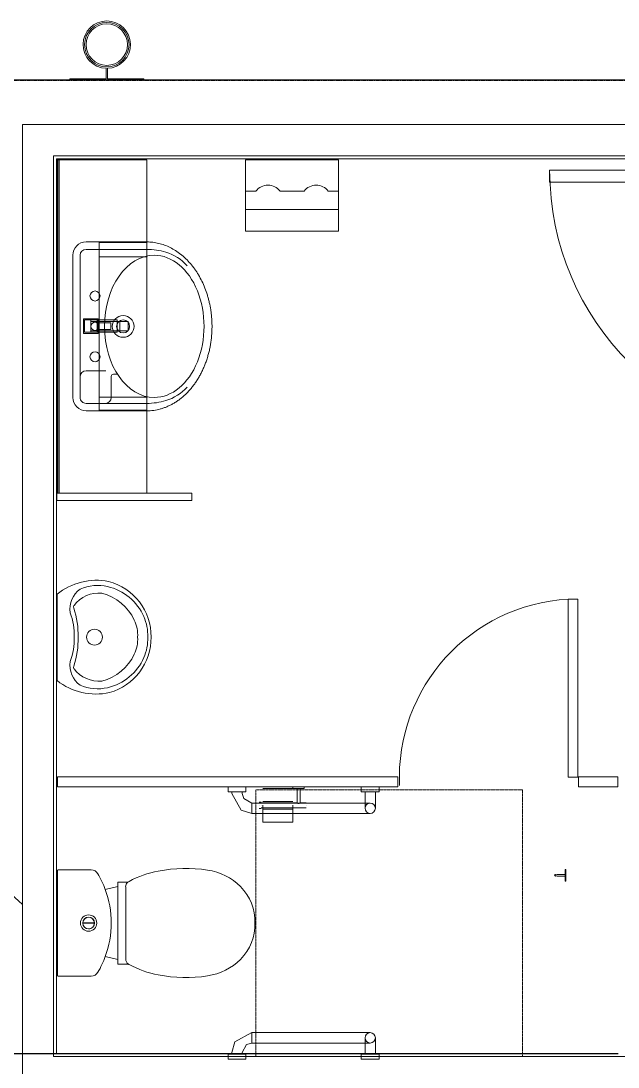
# Model space of a CAD drawing. Header units: millimetres. Extents: x -637480 to 299894, y -125373 to 39000.
# Drawn here: x 112145 to 114161, y 2479 to 6010 of the extents above; entities that cross this region are included whole.
import ezdxf

# ---------------------------------------------------------------- set-up
doc = ezdxf.new("R2010")
doc.units = ezdxf.units.MM
doc.linetypes.add('Xref building Toll$0$_SBA Dash - Tight', pattern=[1.6, 1, -0.6])
doc.linetypes.add('Xref building Toll$0$Grid Line', pattern=[22.225, 12.7, -3.175, 3.175, -3.175])
for name, color, linetype, lineweight in [('AM_BOR', 4, 'Continuous', 25), ('Xref building Toll$0$A-DOOR', 31, 'Continuous', 9), ('Xref building Toll$0$A-DOOR-HDLN', 31, 'Continuous', 9), ('Xref building Toll$0$A-FLOR', 192, 'Continuous', 25), ('Xref building Toll$0$A-GENM', 13, 'Continuous', 9), ('Xref building Toll$0$A-WALL', 113, 'Continuous', 9), ('Xref building Toll$0$A-WALL-PATT', 111, 'Continuous', 9), ('Xref building Toll$0$E-ELEC-EQPM', 71, 'Continuous', 9), ('Xref building Toll$0$P-PIPE', 3, 'Continuous', 9), ('Xref building Toll$0$P-SANR-FIXT', 6, 'Continuous', 9), ('Xref building Toll$0$Q-SPCQ', 91, 'Continuous', 9), ('Xref building Toll$0$Q-SPCQ-HDLN', 91, 'Continuous', 9)]:
    doc.layers.add(name, color=color, linetype=linetype, lineweight=lineweight)
doc.layers.add('Xref building Toll$0$S-GRID', color=8, linetype='Continuous')
pattern_1 = [(50, (-8000, -140012.5), (3643.68, -318.78), [381, -4191]), (355, (-8000, -140012.5), (-704.856, 3821.136), [304.8, -3352.8]), (100.451, (-7696.4, -140039), (2938.85, 3502.33), [323.8, -3561.8]), (46.184, (-8000, -138996.5), (5421.58, -840.86), [571.5, -6286.5]), (96.636, (-7548, -139066.6), (4748.05, 4948.55), [485.7, -5342.7]), (351.184, (-8000, -138996.5), (4748.1, 4948.5), [457.2, -5029.2]), (21, (-7492, -139250.5), (3032.29, -2045.304), [381, -4191]), (326, (-7492, -139250.5), (1236.04, 3683.76), [304.8, -3352.8]), (71.451, (-7239.3, -139421), (4268.34, 1638.425), [323.8, -3561.8]), (37.5, (-8000, -140012.5), (61.772, 1691.101), [167.64, -3144.52, 167.64, -3235.96, -3365.5]), (37.5, (-8000, -140012.5), (61.772, 1691.101), [-6715.76, 167.64, -3197.86]), (7.5, (-8000, -140012.5), (1336.393, 2003.611), [167.64, -1772.92, 167.64, -3068.32, -1282.7]), (7.5, (-8000, -140012.5), (1336.393, 2003.611), [-5176.52, 167.64, -1115.06]), (327.5, (-9132.8, -140012.5), (2711.818, -114.579), [167.64, -1102.36, 167.64, -3794.76, -5257.8]), (327.5, (-9132.8, -140012.5), (2711.818, -114.579), [-5232.4, 167.64, -5090.16]), (317.5, (-9640.8, -140012.5), (2962.586, 508.533), [167.64, -1483.36, 167.64, -2463.8, -3733.8]), (317.5, (-9640.8, -140012.5), (2962.586, 508.533), [-4282.44, 167.64, -3566.16])]

# ---------------------------------------------------------------- blocks, each defined once
blk = doc.blocks.new('Xref building Toll$0$Toll Grids')
at = {"layer": 'Xref building Toll$0$S-GRID', "linetype": 'Xref building Toll$0$Grid Line'}
blk.add_line((107519.9, 5810), (124871.1, 5810), dxfattribs=at)
blk = doc.blocks.new('Xref building Toll$0$Toilet_paper_holder_15507 - Toilet_paper_holder_15507-704795-MASTER GROUND FLOOR')
at = {"layer": 'Xref building Toll$0$A-GENM'}
for p, q in [((274951, 142905.5), (274951, 142899.1)), ((274989.1, 142905.5), (274951, 142905.5)), ((274951, 142905.5), (274989.1, 142905.5)), ((274989.1, 142899.1), (274951, 142899.1)), ((274951, 142899.1), (274989.1, 142899.1)), ((274965.3, 142899.1), (274965.3, 142850.7)), ((274974.8, 142899.1), (274965.3, 142899.1)), ((274965.3, 142899.1), (274974.8, 142899.1)), ((274974.8, 142850.7), (274974.8, 142899.1)), ((274989.1, 142899.1), (274989.1, 142905.5)), ((275090.7, 142899.9), (274989.1, 142899.9)), ((274965.3, 142850.7), (274944.6, 142850.7)), ((274944.6, 142842.8), (274944.6, 142842.8)), ((274944.6, 142842.8), (274944.6, 142842.8)), ((275097, 142850.7), (274974.8, 142850.7)), ((275090.7, 142855.5), (274989.1, 142855.5)), ((274989.1, 142786.4), (274989.1, 142842.8)), ((274989.1, 142842.8), (274989.1, 142842.8)), ((274989.1, 142842.8), (274989.1, 142785.6)), ((274989.1, 142842.8), (274989.1, 142842.8)), ((274989.1, 142842.8), (274989.1, 142842.8)), ((275090.7, 142785.6), (275090.7, 142842.8)), ((275090.7, 142842.8), (275090.7, 142842.8)), ((275090.7, 142842.8), (275090.7, 142786.4)), ((275090.7, 142842.8), (275090.7, 142842.8)), ((275090.7, 142842.8), (275090.7, 142842.8)), ((275103.4, 142853.9), (275097, 142853.9)), ((275097, 142842.8), (275097, 142842.8)), ((275097, 142842.8), (275097, 142842.8)), ((275097, 142842.8), (275097, 142842.8)), ((275097, 142842.8), (275097, 142842.8)), ((275103.4, 142842.8), (275103.4, 142842.8)), ((275103.4, 142842.8), (275103.4, 142842.8)), ((274944.6, 142834.8), (275097, 142834.8)), ((274989.1, 142830.1), (275090.7, 142830.1)), ((275097, 142831.7), (275103.4, 142831.7)), ((274989.1, 142785.6), (274989.1, 142786.4)), ((274989.1, 142786.4), (274989.1, 142786.4)), ((275090.7, 142786.4), (274989.1, 142786.4)), ((275090.7, 142786.4), (274989.1, 142786.4)), ((274989.1, 142785.6), (274989.1, 142785.6)), ((274989.1, 142785.6), (275090.7, 142785.6)), ((275090.7, 142786.4), (275090.7, 142786.4)), ((275090.7, 142786.4), (275090.7, 142785.6)), ((275090.7, 142785.6), (275090.7, 142785.6))]:
    blk.add_line(p, q, dxfattribs=at)
for points in [[(274965.3, 142850.7), (274965.3, 142850.7), (274965.3, 142850.7), (274965.4, 142850.6), (274965.6, 142850.6), (274965.7, 142850.5), (274965.9, 142850.4), (274966.1, 142850.2), (274966.3, 142850.2), (274966.4, 142850.1), (274966.5, 142850), (274966.7, 142850), (274967, 142849.8), (274967.2, 142849.7), (274967.5, 142849.6), (274967.6, 142849.6), (274967.8, 142849.5), (274968.1, 142849.4), (274968.4, 142849.3), (274968.8, 142849.3), (274969.2, 142849.2), (274969.6, 142849.2), (274970, 142849.1), (274970.5, 142849.2), (274970.9, 142849.2), (274971.3, 142849.3), (274971.7, 142849.3), (274972, 142849.4), (274972.3, 142849.5), (274972.4, 142849.6), (274972.6, 142849.6), (274972.8, 142849.7), (274973.1, 142849.8), (274973.3, 142850), (274973.5, 142850), (274973.7, 142850.1), (274973.8, 142850.2), (274974, 142850.2), (274974.1, 142850.4), (274974.3, 142850.5), (274974.5, 142850.6), (274974.6, 142850.6), (274974.8, 142850.7), (274974.8, 142850.7), (274974.8, 142850.7)], [(274974.8, 142850.7), (274974.8, 142850.7), (274974.8, 142850.7), (274974.6, 142850.6), (274974.5, 142850.6), (274974.3, 142850.5), (274974.1, 142850.4), (274974, 142850.2), (274973.8, 142850.2), (274973.7, 142850.1), (274973.5, 142850), (274973.3, 142850), (274973.1, 142849.8), (274972.8, 142849.7), (274972.6, 142849.6), (274972.4, 142849.6), (274972.3, 142849.5), (274972, 142849.4), (274971.7, 142849.3), (274971.3, 142849.3), (274970.9, 142849.2), (274970.5, 142849.2), (274970, 142849.1), (274969.6, 142849.2), (274969.2, 142849.2), (274968.8, 142849.3), (274968.4, 142849.3), (274968.1, 142849.4), (274967.8, 142849.5), (274967.6, 142849.6), (274967.5, 142849.6), (274967.2, 142849.7), (274967, 142849.8), (274966.7, 142850), (274966.5, 142850), (274966.4, 142850.1), (274966.3, 142850.2), (274966.1, 142850.2), (274965.9, 142850.4), (274965.7, 142850.5), (274965.6, 142850.6), (274965.4, 142850.6), (274965.3, 142850.7), (274965.3, 142850.7), (274965.3, 142850.7)]]:
    blk.add_open_spline(points, degree=3, knots=[0, 0, 0, 0, 0.055556, 0.083333, 0.111111, 0.138889, 0.166667, 0.194444, 0.208333, 0.222222, 0.236111, 0.25, 0.277778, 0.305556, 0.319444, 0.333333, 0.347222, 0.361111, 0.388889, 0.416667, 0.444444, 0.472222, 0.5, 0.527778, 0.555556, 0.583333, 0.611111, 0.638889, 0.652778, 0.666667, 0.680556, 0.694444, 0.722222, 0.75, 0.763889, 0.777778, 0.791667, 0.805556, 0.833333, 0.861111, 0.888889, 0.916667, 0.944444, 1, 1, 1, 1], dxfattribs=at)
blk = doc.blocks.new('Xref building Toll$0$_SBA 1SWING SPDoor 01a - 920W x 2700H AD-1991716-MASTER GROUND FLOOR')
at = {"layer": 'Xref building Toll$0$A-DOOR'}
for p, q in [((460, 970), (420, 970)), ((420, 50), (420, 970)), ((460, 970), (460, 50)), ((-500, 50), (-500, 50)), ((-500, 50), (-500, -50)), ((-500, 50), (-460, 50)), ((-500, 50), (-460, 50)), ((-500, -50), (-500, 50)), ((-460, -50), (-460, 50)), ((-460, 50), (-460, 50)), ((-460, 50), (-460, -50)), ((460, 50), (420, 50)), ((460, 50), (460, -50)), ((500, 50), (460, 50)), ((460, 50), (460, 50)), ((460, 50), (500, 50)), ((460, -50), (460, 50)), ((500, -50), (500, 50)), ((500, 50), (500, 50)), ((500, 50), (500, -50)), ((-460, -50), (-500, -50)), ((-500, -50), (-500, -50)), ((-460, -50), (-500, -50)), ((-460, -50), (-460, -50)), ((460, -50), (500, -50)), ((460, -50), (460, -50)), ((500, -50), (460, -50)), ((500, -50), (500, -50))]:
    blk.add_line(p, q, dxfattribs=at)
blk.add_arc((460, 50), 920, 90, 180, dxfattribs=at)
at = {"layer": 'Xref building Toll$0$A-DOOR-HDLN'}
blk.add_line((-460, 50), (460, 50), dxfattribs=at)
blk = doc.blocks.new('Xref building Toll$0$URI_Wall mounted 01 - Standard Caroma-704848-MASTER GROUND FLOOR')
at = {"layer": 'Xref building Toll$0$P-SANR-FIXT'}
blk.add_line((144.6, 0), (-146.6, 0), dxfattribs=at)
blk.add_circle((0, -126.5), 26.7, dxfattribs=at)
for centre, radius, start, end in [((19.2, -131.2), 211.4, 141.6573, 192.5368), ((-19.5, -133.3), 211.4, 348.8359, 39.0839), ((-95.4, -125.6), 82, 80.9106, 144.7531), ((-44.1, -141.2), 104.8, 126.8105, 185.6781), ((-101.3, -67.8), 11.9, 71.6315, 117.7466), ((-5.4, 221), 292.4, 251.6315, 271.0635), ((-8.9, 152.7), 210.6, 249.5705, 272.4295), ((8.9, 152.7), 210.6, 267.5705, 290.4295), ((5.4, 221), 292.4, 268.9365, 288.3685), ((95.4, -125.6), 82, 35.2469, 99.0894), ((101.3, -67.8), 11.9, 62.2534, 108.3685), ((44.1, -141.2), 104.8, 354.3219, 53.1895), ((-24.9, -137.3), 149.5, 156.7906, 192.941), ((24.9, -137.3), 149.5, 347.059, 23.2094), ((1.6, -131.2), 176.7, 192.941, 246.384), ((14.4, -108.9), 168.3, 194.6835, 244.613), ((2, -125.5), 192.2, 269.4023, 345.3273), ((-14.4, -108.9), 168.3, 295.387, 345.3165), ((-1.6, -131.2), 176.7, 293.616, 347.059), ((-2, -125.5), 192.2, 195.5445, 270.5977), ((-7, -154), 118.3, 244.613, 273.387), ((7, -154), 118.3, 266.613, 295.387), ((-4.6, -145.1), 161.4, 246.384, 271.616), ((4.6, -145.1), 161.4, 268.384, 293.616)]:
    blk.add_arc(centre, radius, start, end, dxfattribs=at)
blk = doc.blocks.new('Xref building Toll$0$TPT - Toilet Partition 02 - Standard-1514505-MASTER GROUND FLOOR')
at = {"layer": 'Xref building Toll$0$A-GENM'}
for p, q in [((66.5, -236), (-66.5, -236)), ((-66.5, -236), (-66.5, -269)), ((-66.5, -236), (-66.5, -236)), ((66.5, -269), (66.5, -236)), ((66.5, -236), (66.5, -236)), ((1825.5, -236), (676.5, -236)), ((676.5, -236), (676.5, -269)), ((676.5, -236), (676.5, -236)), ((1825.5, -269), (1825.5, -236)), ((1825.5, -236), (1825.5, -236)), ((-66.5, -269), (66.5, -269)), ((-66.5, -269), (-66.5, -269)), ((66.5, -269), (66.5, -269)), ((676.5, -269), (1825.5, -269)), ((676.5, -269), (676.5, -269)), ((1825.5, -269), (1825.5, -269))]:
    blk.add_line(p, q, dxfattribs=at)
blk = doc.blocks.new('Xref building Toll$0$Doors - Doors-744022-MASTER GROUND FLOOR')
at = {"layer": 'Xref building Toll$0$Q-SPCQ'}
for p, q in [((1.9, 1468.9), (34.9, 1468.9)), ((1.9, 868.8), (1.9, 1468.9)), ((34.9, 1468.9), (34.9, 868.8)), ((34.9, 868.8), (1.9, 868.8))]:
    blk.add_line(p, q, dxfattribs=at)
at = {"layer": 'Xref building Toll$0$Q-SPCQ-HDLN'}
blk.add_arc((2.4, 1470.4), 602.4, 273.096, 2.588, dxfattribs=at)
blk = doc.blocks.new('Xref building Toll$0$HDR_Handryer 01 - Standard-978249-MASTER GROUND FLOOR')
at = {"layer": 'Xref building Toll$0$E-ELEC-EQPM'}
for p, q in [((123.6, 236), (-190.7, 236)), ((-190.7, 236), (-190.7, 129.8)), ((123.6, 129.8), (123.6, 236)), ((-155.7, 129.8), (-190.7, 129.8)), ((-190.7, 129.8), (-190.7, 68.1)), ((-190.7, 129.8), (-155.7, 129.8)), ((7.2, 129.8), (-74.2, 129.8)), ((-74.2, 129.8), (7.2, 129.8)), ((123.6, 129.8), (88.6, 129.8)), ((88.6, 129.8), (123.6, 129.8)), ((123.6, 68.1), (123.6, 129.8)), ((-190.7, 68.1), (-190.7, -5.2)), ((123.6, 68.1), (-190.7, 68.1)), ((-190.7, 68.1), (123.6, 68.1)), ((123.6, -5.2), (123.6, 68.1)), ((-190.7, -5.2), (123.6, -5.2))]:
    blk.add_line(p, q, dxfattribs=at)
for centre in [(-115, 99.4), (-115, 99.4), (47.9, 99.4), (47.9, 99.4)]:
    blk.add_arc(centre, 50.8, 36.7381, 143.2619, dxfattribs=at)
blk = doc.blocks.new('Xref building Toll$0$Urinal_Screen_536 - 30_ O_C_-2038720-MASTER GROUND FLOOR')
at = {"layer": 'Xref building Toll$0$Q-SPCQ'}
for p, q in [((-610.4, 57.5), (-610.4, 514.7)), ((-610.4, 514.7), (-585, 514.7)), ((-610.4, 514.7), (-585, 514.7)), ((-585, 514.7), (-610.4, 514.7)), ((-610.4, 514.7), (-610.4, 514.7)), ((-610.4, 514.7), (-610.4, 59.1)), ((-610.4, 59.1), (-610.4, 514.7)), ((-585, 514.7), (-585, 57.5)), ((-585, 514.7), (-585, 514.7)), ((-585, 59.1), (-585, 514.7)), ((-585, 59.1), (-585, 514.7)), ((-610.4, 59.1), (-610.4, 59.1)), ((-610.4, 59.1), (-585, 59.1)), ((-585, 59.1), (-610.4, 59.1)), ((-585, 57.5), (-610.4, 57.5)), ((-585, 59.1), (-585, 59.1)), ((-369.1, 57.5), (-394.5, 57.5)), ((-64.3, 57.5), (-38.4, 57.5))]:
    blk.add_line(p, q, dxfattribs=at)
blk = doc.blocks.new('Xref building Toll$0$_SBA table 1Basin  - Standard-983832-MASTER GROUND FLOOR')
at = {"layer": 'Xref building Toll$0$A-GENM'}
for p, q in [((1091.5, 236), (-33.5, 236)), ((-33.5, 236), (-33.5, -64)), ((-33.5, -64), (-33.5, 236)), ((-33.5, 236), (1091.5, 236)), ((-33.5, 236), (-33.5, 236)), ((1091.5, -64), (1091.5, 236)), ((1091.5, 236), (1091.5, -64)), ((1091.5, 236), (1091.5, 236)), ((550.9, 146), (508.9, 146)), ((508.9, 146), (508.9, 36)), ((550.9, 36), (550.9, 146)), ((514.4, -0.5), (514.4, 125)), ((514.4, 125), (514.4, 125)), ((514.4, 125), (514.4, 26.8)), ((514.4, 125), (545.4, 125)), ((514.4, 125), (545.4, 125)), ((545.4, 26.8), (545.4, 125)), ((545.4, 125), (545.4, 125)), ((545.4, 125), (545.4, -0.5)), ((246.3, -64), (246.3, 96.8)), ((246.3, 96.8), (811.6, 96.8)), ((246.3, 96.8), (289.8, 96.8)), ((289.8, 96.8), (763.6, 96.8)), ((289.8, -64), (289.8, 96.8)), ((763.6, 96.8), (811.6, 96.8)), ((763.6, -64), (763.6, 96.8)), ((811.6, 96.8), (811.6, -64)), ((508.9, 36), (550.9, 36)), ((545.4, 36), (514.4, 36)), ((514.4, 36), (514.4, -0.5)), ((545.4, -0.5), (545.4, 36)), ((514.4, 26.8), (514.4, -0.5)), ((514.4, 26.8), (545.4, 26.8)), ((545.4, -0.5), (545.4, 26.8)), ((514.4, -0.5), (545.4, -0.5)), ((514.4, -0.5), (514.4, -0.5)), ((545.4, -0.5), (514.4, -0.5)), ((514.4, -0.5), (545.4, -0.5)), ((545.4, -0.5), (545.4, -0.5)), ((-33.5, -64), (246.3, -64)), ((1091.5, -64), (-33.5, -64)), ((-33.5, -64), (-33.5, -64)), ((289.8, -64), (246.3, -64)), ((763.6, -64), (289.8, -64)), ((811.6, -64), (763.6, -64)), ((811.6, -64), (1091.5, -64)), ((1091.5, -64), (1091.5, -64))]:
    blk.add_line(p, q, dxfattribs=at)
at = {"layer": 'Xref building Toll$0$P-SANR-FIXT'}
for p, q in [((769, 186), (289, 186)), ((769, 161), (289, 161)), ((554.9, 150), (504.9, 150)), ((504.9, 150), (504.9, 100)), ((504.9, 100), (504.9, 150)), ((504.9, 150), (554.9, 150)), ((504.9, 150), (504.9, 150)), ((508.9, 146), (508.9, 104)), ((550.9, 146), (508.9, 146)), ((508.9, 146), (508.9, 146)), ((508.9, 125), (508.9, 146)), ((508.9, 146), (550.9, 146)), ((550.9, 146), (508.9, 146)), ((508.9, 146), (508.9, 104)), ((508.9, 104), (508.9, 146)), ((508.9, 146), (550.9, 146)), ((508.9, 146), (508.9, 146)), ((550.9, 104), (550.9, 146)), ((550.9, 146), (550.9, 125)), ((550.9, 146), (550.9, 146)), ((550.9, 104), (550.9, 146)), ((550.9, 146), (550.9, 104)), ((550.9, 146), (550.9, 146)), ((554.9, 100), (554.9, 150)), ((554.9, 150), (554.9, 100)), ((554.9, 150), (554.9, 150)), ((244, 141), (244, -64)), ((269, 141), (269, -64)), ((379, 141), (379, 73.9)), ((508.9, 104), (508.9, 125)), ((550.9, 125), (508.9, 125)), ((550.9, 125), (550.9, 104)), ((789, 141), (789, -64)), ((814, -64), (814, 141)), ((504.9, 100), (554.9, 100)), ((554.9, 100), (504.9, 100)), ((504.9, 100), (504.9, 100)), ((508.9, 104), (550.9, 104)), ((550.9, 104), (508.9, 104)), ((508.9, 104), (508.9, 104)), ((508.9, 104), (550.9, 104)), ((550.9, 104), (508.9, 104)), ((508.9, 104), (508.9, 104)), ((518.9, 104), (508.9, 104)), ((508.9, 104), (508.9, 36)), ((508.9, 36), (508.9, 104)), ((508.9, 104), (518.9, 104)), ((508.9, 104), (508.9, 104)), ((518.9, 57), (518.9, 104)), ((518.9, 104), (518.9, 57)), ((518.9, 104), (518.9, 104)), ((550.9, 104), (540.9, 104)), ((540.9, 104), (540.9, 57)), ((540.9, 57), (540.9, 104)), ((540.9, 104), (550.9, 104)), ((540.9, 104), (540.9, 104)), ((550.9, 104), (550.9, 104)), ((550.9, 104), (550.9, 104)), ((550.9, 36), (550.9, 104)), ((550.9, 104), (550.9, 36)), ((550.9, 104), (550.9, 104)), ((554.9, 100), (554.9, 100)), ((289, 56), (359.7, 56)), ((367.5, 48.1), (367.5, 36)), ((508.9, 36), (550.9, 36)), ((550.9, 36), (508.9, 36)), ((508.9, 36), (508.9, 36)), ((540.9, 57), (518.9, 57)), ((518.9, 57), (540.9, 57)), ((518.9, 57), (518.9, 57)), ((540.9, 57), (540.9, 57)), ((550.9, 36), (550.9, 36))]:
    blk.add_line(p, q, dxfattribs=at)
for centre, radius in [((426.5, 111), 17), ((529, 111), 14), ((631.5, 111), 17), ((529, 16), 36.7), ((529, 16), 22)]:
    blk.add_circle(centre, radius, dxfattribs=at)
for centre, radius, start, end in [((289, 141), 45, 90, 180), ((769, 141), 45, 360, 90), ((289, 141), 20, 90, 180), ((359, 141), 20, 360, 90), ((769, 141), 20, 360, 90), ((289, 76), 20, 180, 270), ((359.7, 48.1), 7.85, 360, 90), ((492.3, -64), 223.3, 180, 196.6264), ((565.6, -64), 223.3, 343.3736, 0), ((427.2, -83.5), 155.4, 196.6264, 228.5071), ((630.7, -83.5), 155.4, 311.4929, 343.3736)]:
    blk.add_arc(centre, radius, start, end, dxfattribs=at)
for start_param, end_param in [(3.141593, 6.283185), (0, 3.141593)]:
    blk.add_ellipse((529, -89), major_axis=(-240, 0), ratio=0.7, start_param=start_param, end_param=end_param, dxfattribs=at)
blk.add_open_spline([(244, -64), (244, -71.8), (245, -87.2), (248.9, -106.1), (253.5, -120.9), (257.8, -132), (262.8, -142.9), (268.5, -153.6), (274.9, -163.9), (282, -174.1), (289.9, -183.9), (298.3, -193.4), (307.3, -202.5), (317.1, -211.3), (327.4, -219.7), (338.2, -227.6), (349.5, -235), (361.4, -242.1), (373.7, -248.6), (386.4, -254.6), (399.5, -260.1), (413, -265.1), (426.8, -269.5), (440.9, -273.4), (455.1, -276.6), (469.7, -279.3), (484.4, -281.4), (499.2, -282.9), (514, -283.8), (529, -284.1), (543.9, -283.8), (558.1, -283), (571.7, -281.6), (588.9, -279.3), (605.9, -276), (622.3, -272), (638.6, -267.3), (658.6, -260.3), (681.2, -250.4), (699.1, -240.7), (712.7, -232.3), (725.7, -223.4), (741, -211.4), (754.9, -198.4), (764.9, -187.5), (774.4, -176.2), (785, -161.4), (795.4, -143.1), (803.7, -123.8), (809.6, -104.2), (813.1, -84.4), (813.9, -70.8), (814, -64)], degree=3, knots=[0, 0, 0, 0, 0.033333, 0.066667, 0.083333, 0.1, 0.116667, 0.133333, 0.15, 0.166667, 0.183333, 0.2, 0.216667, 0.233333, 0.25, 0.266667, 0.283333, 0.3, 0.316667, 0.333333, 0.35, 0.366667, 0.383333, 0.4, 0.416667, 0.433333, 0.45, 0.466667, 0.483333, 0.5, 0.516667, 0.533333, 0.547917, 0.5625, 0.591667, 0.60625, 0.620833, 0.65, 0.679167, 0.708333, 0.722917, 0.7375, 0.766667, 0.795833, 0.810417, 0.825, 0.854167, 0.883333, 0.9125, 0.941667, 0.970833, 1, 1, 1, 1], dxfattribs=at)
blk = doc.blocks.new('Xref building Toll$0$AS2890 - Ambulant Cubicle1 - Standard 2-1057137-MASTER GROUND FLOOR')
at = {"layer": 'Xref building Toll$0$A-GENM'}
for p, q in [((-16.7, -339.7), (-33.5, -339.7)), ((-33.5, -399.7), (-33.5, -339.7)), ((-33.5, -339.7), (-33.5, -399.7)), ((-16.7, -399.7), (-16.7, -339.7)), ((-16.7, -339.7), (-16.7, -399.7)), ((-11, -352.5), (-16.7, -352.5)), ((-16.7, -387.5), (-16.7, -352.5)), ((-16.7, -352.5), (-16.7, -387.5)), ((869.6, -352.5), (864, -352.5)), ((886.5, -339.7), (869.6, -339.7)), ((869.6, -399.7), (869.6, -339.7)), ((869.6, -339.7), (869.6, -399.7)), ((869.6, -387.5), (869.6, -352.5)), ((869.6, -352.5), (869.6, -387.5)), ((886.5, -399.7), (886.5, -339.7)), ((886.5, -339.7), (886.5, -399.7)), ((-16.7, -387.5), (-11, -387.5)), ((864, -387.5), (869.6, -387.5)), ((-33.5, -399.7), (-16.7, -399.7)), ((21.5, -420), (56.5, -420)), ((56.5, -420), (21.5, -420)), ((21.5, -420), (21.5, -719.7)), ((39, -420), (39, -420)), ((39, -420), (39, -420)), ((56.5, -719.7), (56.5, -420)), ((831.5, -420), (796.5, -420)), ((796.5, -420), (831.5, -420)), ((796.5, -420), (796.5, -719.7)), ((814, -420), (814, -420)), ((814, -420), (814, -420)), ((831.5, -719.7), (831.5, -420)), ((869.6, -399.7), (886.5, -399.7)), ((-16.7, -789.7), (-33.5, -789.7)), ((-33.5, -849.7), (-33.5, -789.7)), ((-33.5, -789.7), (-33.5, -849.7)), ((-16.7, -849.7), (-16.7, -789.7)), ((-16.7, -789.7), (-16.7, -849.7)), ((-16, -802.2), (-16.7, -802.2)), ((869.6, -802.2), (869, -802.2)), ((886.5, -789.7), (869.6, -789.7)), ((869.6, -849.7), (869.6, -789.7)), ((869.6, -789.7), (869.6, -849.7)), ((886.5, -849.7), (886.5, -789.7)), ((886.5, -789.7), (886.5, -849.7)), ((-16.7, -819.7), (-16.7, -819.7)), ((-16.7, -819.7), (-16.7, -819.7)), ((-16.7, -837.2), (-16, -837.2)), ((869, -837.2), (869.6, -837.2)), ((869.6, -819.7), (869.6, -819.7)), ((869.6, -819.7), (869.6, -819.7)), ((-33.5, -849.7), (-16.7, -849.7)), ((869.6, -849.7), (886.5, -849.7)), ((567.6, -1477.7), (567.6, -1479.7)), ((607.6, -1477.7), (567.6, -1477.7)), ((567.6, -1477.7), (607.6, -1477.7)), ((607.6, -1479.7), (567.6, -1479.7)), ((567.6, -1479.7), (607.6, -1479.7)), ((584.6, -1449.7), (584.6, -1479.7)), ((587.6, -1479.7), (587.6, -1479.7)), ((587.6, -1479.7), (587.6, -1479.7)), ((590.6, -1479.7), (590.6, -1449.7)), ((607.6, -1479.7), (607.6, -1477.7))]:
    blk.add_line(p, q, dxfattribs=at)
at = {"layer": 'Xref building Toll$0$A-GENM', "linetype": 'Xref building Toll$0$_SBA Dash - Tight'}
for p, q in [((-23.5, -1333.7), (-23.5, -433.7)), ((-23.5, -433.7), (876.5, -433.7)), ((876.5, -433.7), (876.5, -1333.7)), ((876.5, -1333.7), (-23.5, -1333.7))]:
    blk.add_line(p, q, dxfattribs=at)
at = {"layer": 'Xref building Toll$0$A-GENM', "flags": 128}
for points in [[(56.5, -420), (25.4, -363.2), (-11, -352.5)], [(864, -352.5), (807.2, -383.6), (796.5, -420)], [(-11, -387.5), (16.3, -402.5), (21.5, -420)], [(831.5, -420), (846.4, -392.7), (864, -387.5)], [(21.5, -819.7), (21.5, -783.9), (21.5, -719.7)], [(56.5, -719.7), (56.5, -796.3), (56.5, -819.7)], [(796.5, -819.7), (796.5, -783.9), (796.5, -719.7)], [(831.5, -719.7), (831.5, -796.3), (831.5, -819.7)], [(39, -802.2), (13.7, -802.2), (-16, -802.2)], [(869, -802.2), (822.7, -802.2), (814, -802.2)], [(-16, -837.2), (30.2, -837.2), (39, -837.2)], [(814, -837.2), (839.2, -837.2), (869, -837.2)]]:
    blk.add_lwpolyline(points, dxfattribs=at)
at = {"layer": 'Xref building Toll$0$A-GENM'}
for centre, radius, start, end in [((39, -819.7), 17.5, 0, 180), ((39, -819.7), 17.5, 90, 270), ((39, -819.7), 17.5, 270, 90), ((814, -819.7), 17.5, 0, 180), ((814, -819.7), 17.5, 90, 270), ((814, -819.7), 17.5, 270, 90), ((39, -819.7), 17.5, 180, 360), ((814, -819.7), 17.5, 180, 0), ((587.6, -1444.7), 3, 90, 270), ((587.6, -1444.7), 3, 270, 90)]:
    blk.add_arc(centre, radius, start, end, dxfattribs=at)
at = {"layer": 'Xref building Toll$0$P-SANR-FIXT'}
for p, q in [((247.3, 122.1), (247.3, 233.5)), ((249.3, 236), (603.6, 236)), ((605.6, 234), (605.6, 122.1)), ((426.1, 131), (426.1, 150.4)), ((426.9, 150.2), (426.9, 131)), ((426.1, 111.8), (426.1, 131)), ((426.9, 131), (426.9, 111.5)), ((303, 32.8), (313.2, 74.7)), ((539.7, 74.7), (550, 32.8)), ((287.8, 32.8), (303, 32.8)), ((287.8, -3.3), (287.8, 32.8)), ((550, 32.8), (303, 32.8)), ((304.6, 5.8), (548.8, 5.8)), ((550, 32.8), (564.6, 32.8)), ((564.6, 32.8), (564.6, -1.9))]:
    blk.add_line(p, q, dxfattribs=at)
for radius in [27.5, 20]:
    blk.add_circle((426.5, 131), radius, dxfattribs=at)
for centre, radius, start, end in [((249.3, 234), 1.98, 89.7414, 193.1965), ((603.7, 234), 1.98, 359.3775, 90.2586), ((426.5, 131), 19.5, 91.091, 180), ((426.5, 131), 19.5, 271.1546, 91.091), ((273.3, 122.1), 26, 180, 239.7542), ((426.5, 131), 19.5, 180, 271.1546), ((579.6, 122.1), 26, 300.2609, 0), ((426.5, 384.7), 330, 239.7542, 249.9243), ((426.5, 384.7), 330, 249.9243, 269.9993), ((426.5, 384.7), 330, 269.9993, 290.0763), ((426.5, 384.7), 330, 290.0763, 300.2609), ((304.6, -14.2), 20, 90, 146.9392), ((548.8, -14.1), 20, 37.8461, 90), ((592.2, -169.6), 347, 151.8304, 169.1287), ((402.5, -68), 131.8, 150.5485, 151.8304), ((528.7, -26.3), 43.4, 28.1696, 34.2857), ((261.1, -169.6), 347, 10.8713, 28.1696), ((736.6, -197.4), 494, 169.1287, 188.5283), ((116.7, -197.4), 494, 351.4717, 10.8713), ((446.5, -240.9), 200.6, 188.5283, 224.6841), ((406.9, -240.9), 200.6, 315.3159, 351.4717), ((419.5, -267.6), 162.6, 224.6841, 272.5413), ((433.9, -267.6), 162.6, 267.4587, 315.3159)]:
    blk.add_arc(centre, radius, start, end, dxfattribs=at)
blk = doc.blocks.new('Xref building Toll$0$DWP_Downpipe - 150mm-2107209-MASTER GROUND FLOOR')
at = {"layer": 'Xref building Toll$0$P-PIPE'}
for radius, start, end in [(75, 360, 180), (75, 0, 180), (70, 0, 180), (70, 0, 180), (75, 180, 360), (75, 180, 360), (70, 180, 0), (70, 180, 360)]:
    blk.add_arc((-33.5, 236), radius, start, end, dxfattribs=at)
blk = doc.blocks.new('Xref building Toll$0$DPS_Downpipe Clamp - D150-1280890-MASTER GROUND FLOOR')
at = {"layer": 'Xref building Toll$0$A-GENM'}
for p, q in [((125, 120), (-125, 120)), ((-125, 120), (-125, 115)), ((-125, 115), (-125, 120)), ((-125, 120), (125, 120)), ((-125, 120), (-125, 120)), ((-125, 115), (-2.5, 115)), ((-2.5, 115), (-125, 115)), ((-125, 115), (-125, 115)), ((-2.5, 115), (-2.5, 80)), ((-2.5, 80), (-2.5, 115)), ((-2.5, 115), (-2.5, 115)), ((2.5, 80), (2.5, 115)), ((2.5, 115), (125, 115)), ((125, 115), (2.5, 115)), ((2.5, 115), (2.5, 80)), ((2.5, 115), (2.5, 115)), ((125, 115), (125, 120)), ((125, 120), (125, 115)), ((125, 120), (125, 120)), ((125, 115), (125, 115)), ((-2.5, 80), (-2.5, 80)), ((2.5, 80), (2.5, 80))]:
    blk.add_line(p, q, dxfattribs=at)
for radius, start, end in [(80, 91.7908, 88.2092), (80, 91.7908, 88.2092), (75, 0, 180), (75, 0, 180), (75, 180, 0), (75, 180, 360)]:
    blk.add_arc((0, 0), radius, start, end, dxfattribs=at)
blk = doc.blocks.new('Xref building Toll')
at = {"layer": 'Xref building Toll$0$A-WALL-PATT', "lineweight": 9}
h = blk.add_hatch(dxfattribs=at)
h.set_pattern_fill('FP_1', color=256, style=0, pattern_type=2)
h.set_pattern_definition(pattern_1)
h.paths.add_polyline_path([(112000, 175), (112150, 175), (112150, -1150), (112000, -1150), (112000, -150), (112000, 0)], flags=0)
h.paths.add_polyline_path([(112000, 5810), (112150, 5810), (112150, 5660), (112150, 2394), (112000, 2394)], flags=0)
h = blk.add_hatch(dxfattribs=at)
h.set_pattern_fill('FP_1', color=256, style=0, pattern_type=2)
h.set_pattern_definition(pattern_1)
h.paths.add_polyline_path([(119376, 5810), (119376, 5660), (112150, 5660), (112150, 5810)], flags=0)
h.paths.add_polyline_path([(121220, 5810), (121220, 5660), (121070, 5660), (120376, 5660), (120376, 5810)], flags=0)
at = {"layer": 'Xref building Toll$0$A-FLOR'}
for p, q in [((121220, 5810), (112000, 5810)), ((114161.5, 2524), (112000, 2524))]:
    blk.add_line(p, q, dxfattribs=at)
at = {"layer": 'Xref building Toll$0$A-WALL', "lineweight": 18}
for p, q in [((112150, 5660), (112150, -1150)), ((119386, 5660), (112150, 5660)), ((112265, 2524), (112265, 5545)), ((112265, 5545), (112268.5, 5545)), ((112268.5, 5545), (112268.5, 4416.5)), ((112274.5, 4416.5), (112274.5, 5545)), ((112274.5, 5545), (114850, 5545)), ((112268.5, 4416.5), (112274.5, 4416.5))]:
    blk.add_line(p, q, dxfattribs=at)
at = {"layer": 'Xref building Toll$0$A-WALL'}
for p, q in [((112255, 5555), (112255, 2514)), ((114850, 5555), (112255, 5555)), ((112274.5, 5545), (112268.5, 5545)), ((116845, 2514), (112255, 2514))]:
    blk.add_line(p, q, dxfattribs=at)
blk.add_blockref('Xref building Toll$0$Toll Grids', (0, 0))
at = {"layer": 'Xref building Toll$0$A-DOOR', "rotation": 90}
blk.add_blockref('Xref building Toll$0$_SBA 1SWING SPDoor 01a - 920W x 2700H AD-1991716-MASTER GROUND FLOOR', (114900, 5046), dxfattribs=at)
at = {"layer": 'Xref building Toll$0$A-GENM'}
for name, p, rotation in [('Xref building Toll$0$DPS_Downpipe Clamp - D150-1280890-MASTER GROUND FLOOR', (112434.9, 5930), 180), ('Xref building Toll$0$_SBA table 1Basin  - Standard-983832-MASTER GROUND FLOOR', (112506.1, 4450), 89.99999999999999), ('Xref building Toll$0$TPT - Toilet Partition 02 - Standard-1514505-MASTER GROUND FLOOR', (114094, 3189), 180), ('Xref building Toll$0$AS2890 - Ambulant Cubicle1 - Standard 2-1057137-MASTER GROUND FLOOR', (112504.5, 2538.5), 90.0000000000004)]:
    blk.add_blockref(name, p, dxfattribs=dict(at, rotation=rotation))
at = {"layer": 'Xref building Toll$0$A-GENM', "extrusion": (0, 0, -1)}
blk.add_blockref('Xref building Toll$0$Toilet_paper_holder_15507 - Toilet_paper_holder_15507-704795-MASTER GROUND FLOOR', (-388052.5, -139480.5), dxfattribs=at)
at = {"layer": 'Xref building Toll$0$E-ELEC-EQPM'}
blk.add_blockref('Xref building Toll$0$HDR_Handryer 01 - Standard-978249-MASTER GROUND FLOOR', (113094, 5305.5), dxfattribs=at)
at = {"layer": 'Xref building Toll$0$P-PIPE'}
blk.add_blockref('Xref building Toll$0$DWP_Downpipe - 150mm-2107209-MASTER GROUND FLOOR', (112468.4, 5694), dxfattribs=at)
at = {"layer": 'Xref building Toll$0$P-SANR-FIXT', "rotation": 89.99999999999991}
blk.add_blockref('Xref building Toll$0$URI_Wall mounted 01 - Standard Caroma-704848-MASTER GROUND FLOOR', (112266.9, 3930), dxfattribs=at)
at = {"layer": 'Xref building Toll$0$Q-SPCQ'}
for name, p, rotation in [('Xref building Toll$0$Urinal_Screen_536 - 30_ O_C_-2038720-MASTER GROUND FLOOR', (112207.5, 3806.1), 270), ('Xref building Toll$0$Doors - Doors-744022-MASTER GROUND FLOOR', (114027.5, 4926.8), 180)]:
    blk.add_blockref(name, p, dxfattribs=dict(at, rotation=rotation))

msp = doc.modelspace()

# ---------------------------------------------------------------- block references
at = {"layer": 'AM_BOR'}
msp.add_blockref('Xref building Toll', (0, 0), dxfattribs=at)

doc.saveas('drawing.dxf')
